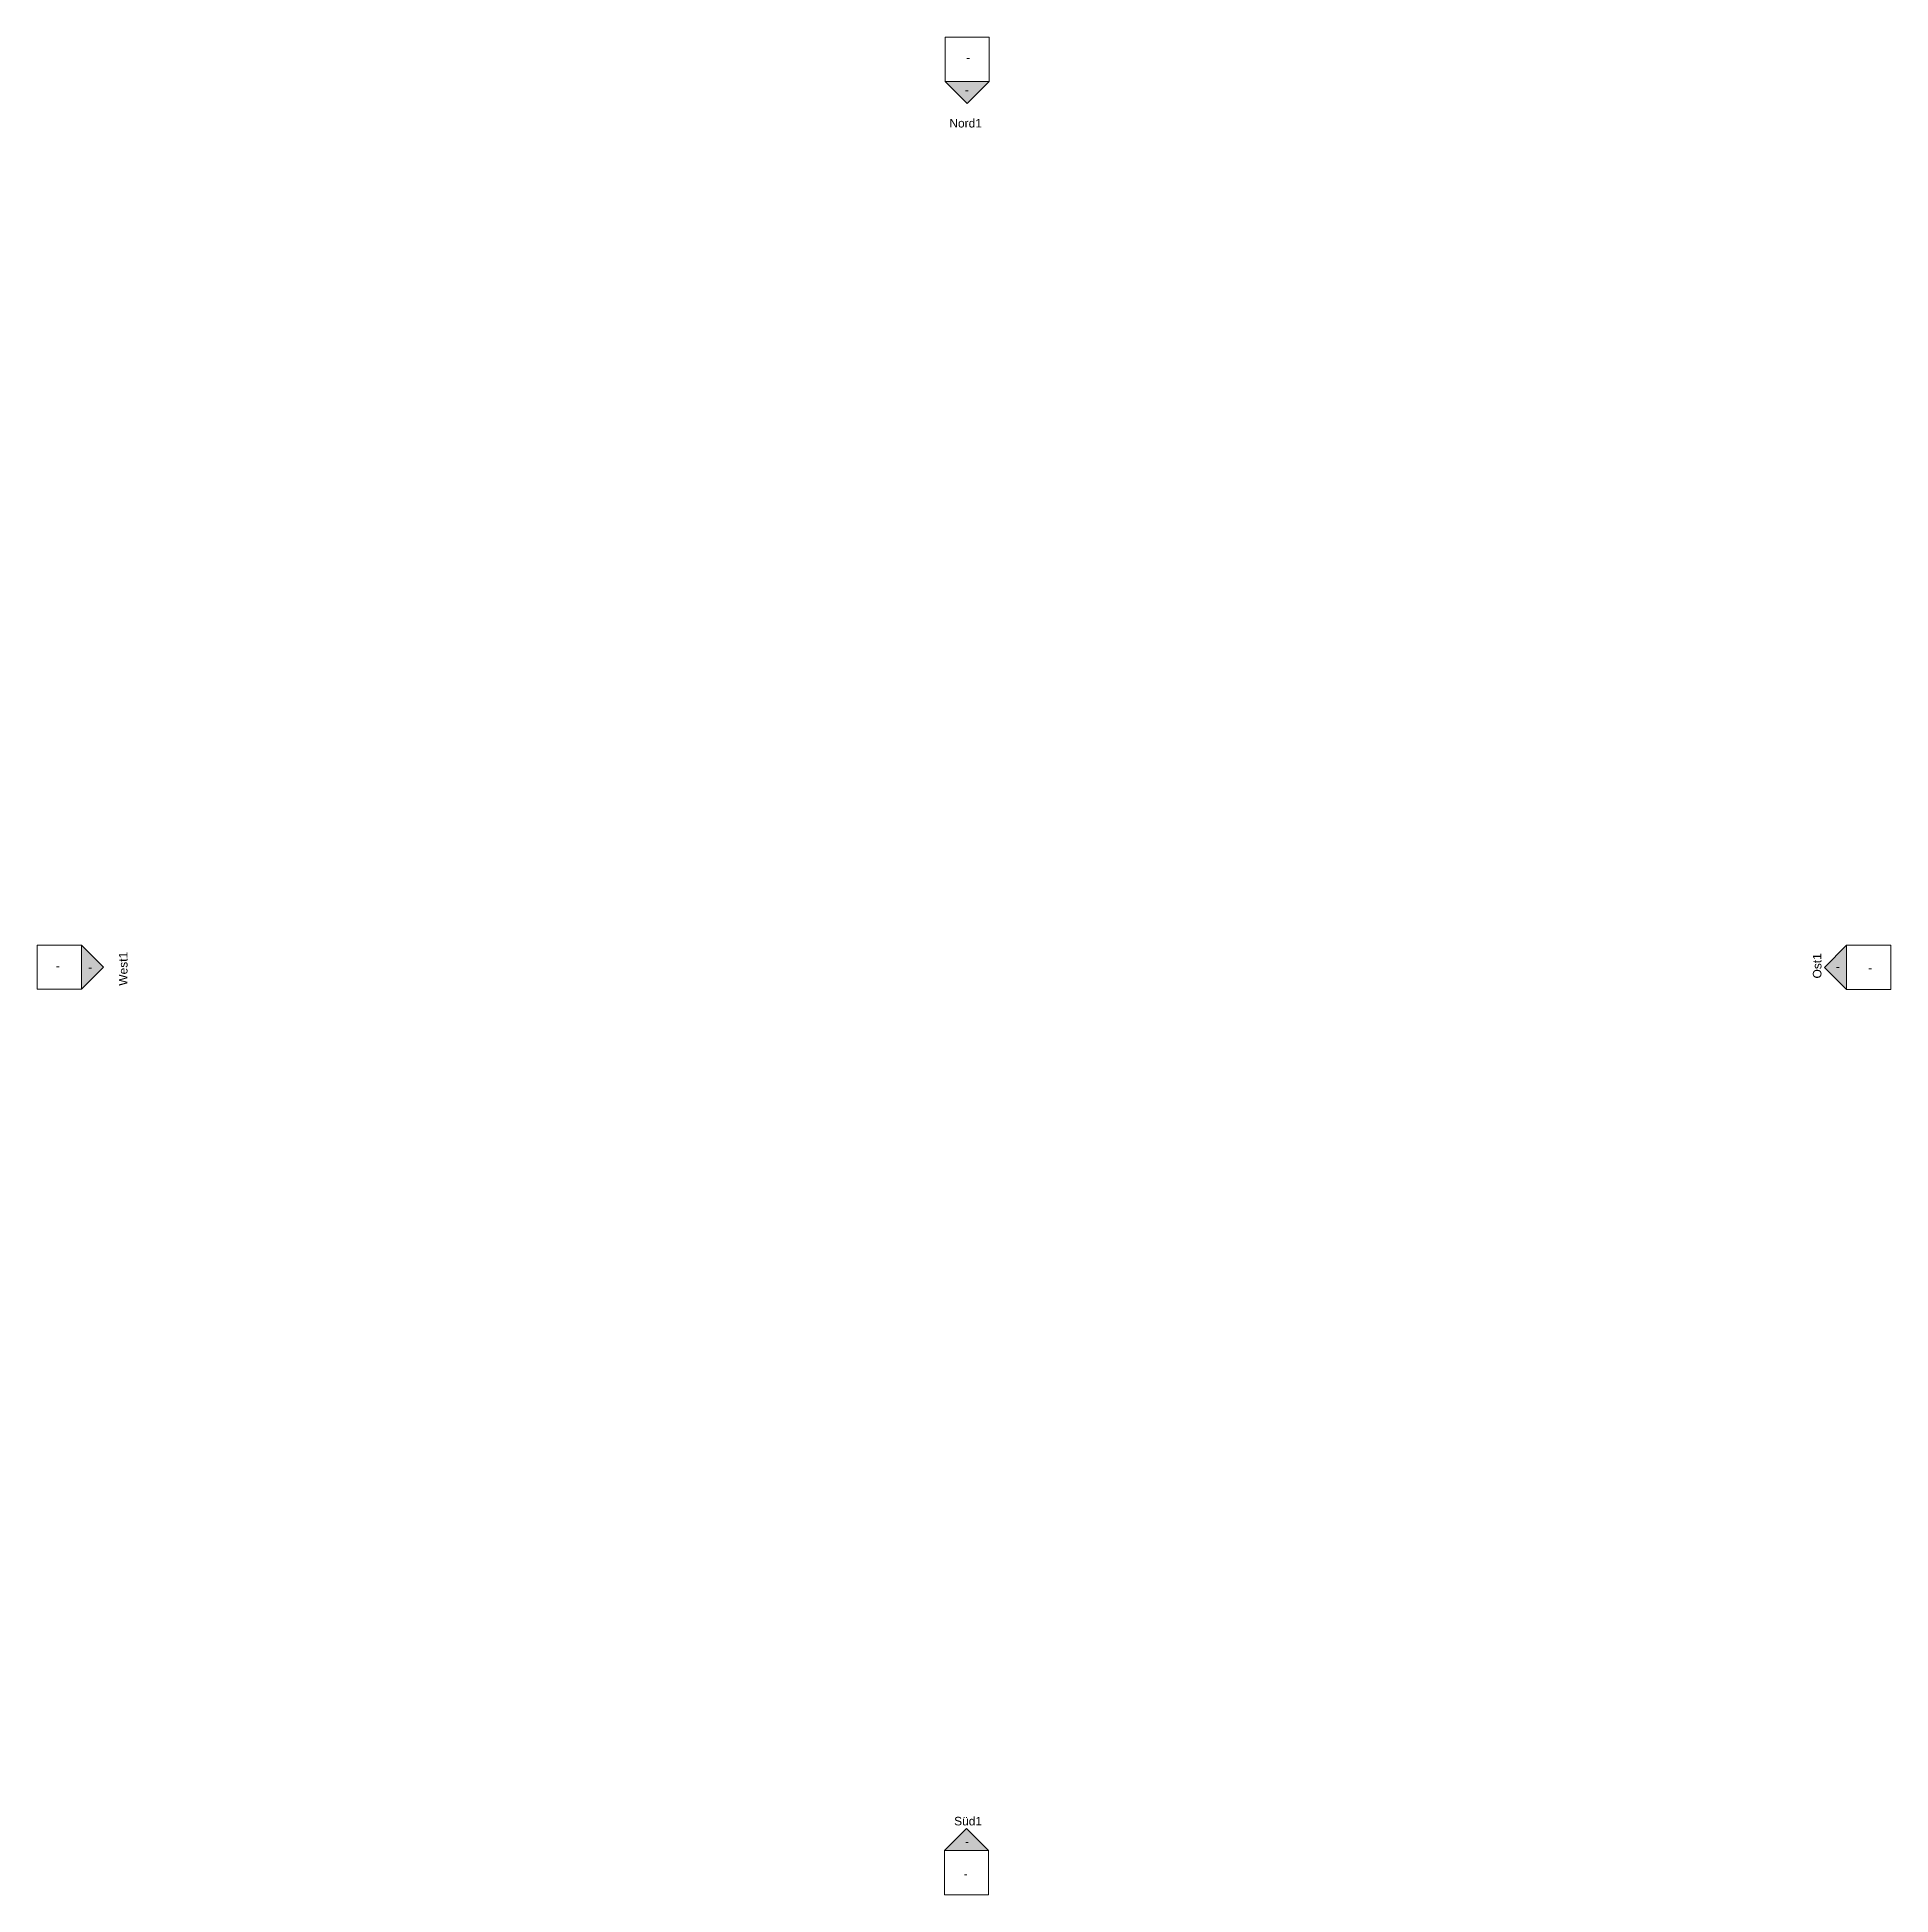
# Model space of a CAD drawing. Header units: millimetres. Extents: x -309577 to 26510, y -302335 to 26695.
# Drawn here: x -26714 to 26510, y -26634 to 26695 of the extents above.
import ezdxf

# ---------------------------------------------------------------- set-up
doc = ezdxf.new("R2010")
doc.units = ezdxf.units.MM
doc.layers.add('A-ANNO-SYMB', color=6, linetype='Continuous', lineweight=9)

# ---------------------------------------------------------------- blocks, each defined once
blk = doc.blocks.new('Ansicht - Gefüllter Pfeil und Ansichtsname-212564-Ebene 2')
at = {"layer": 'A-ANNO-SYMB'}
for p, q in [((-6.35, -6.35), (-6.35, 6.35)), ((-6.35, 6.35), (6.35, 6.35)), ((6.35, 6.35), (6.35, -6.35)), ((6.35, -6.35), (-6.35, -6.35))]:
    blk.add_line(p, q, dxfattribs=at)
blk = doc.blocks.new('Ansicht - Gefüllter Pfeil und Ansichtsname-212290-Ebene 2')
at = {"layer": 'A-ANNO-SYMB'}
blk.add_hatch(color=256, dxfattribs=at).paths.add_polyline_path([(6.35, 0), (-6.35, 0), (0, 6.35)], flags=0)
for p, q in [((0, 6.35), (-6.35, 0)), ((6.35, 0), (0, 6.35)), ((-6.35, 0), (6.35, 0))]:
    blk.add_line(p, q, dxfattribs=at)

msp = doc.modelspace()

# ---------------------------------------------------------------- block references
at = {"layer": 'A-ANNO-SYMB', "xscale": 99.99999999999993, "yscale": 99.99999999999993, "zscale": 99.99999999999993}
for name, p, rotation in [('Ansicht - Gefüllter Pfeil und Ansichtsname-212564-Ebene 2', (-10, 26060), 90.0000000000001), ('Ansicht - Gefüllter Pfeil und Ansichtsname-212290-Ebene 2', (-10, 25425), 180), ('Ansicht - Gefüllter Pfeil und Ansichtsname-212564-Ebene 2', (-26079, -4), 180), ('Ansicht - Gefüllter Pfeil und Ansichtsname-212290-Ebene 2', (-25444, -4), 269.9999999999992), ('Ansicht - Gefüllter Pfeil und Ansichtsname-212290-Ebene 2', (25240, -10), 90), ('Ansicht - Gefüllter Pfeil und Ansichtsname-212564-Ebene 2', (-30, -25999), 269.9999999999997)]:
    msp.add_blockref(name, p, dxfattribs=dict(at, rotation=rotation))
for name, p in [('Ansicht - Gefüllter Pfeil und Ansichtsname-212564-Ebene 2', (25875, -10)), ('Ansicht - Gefüllter Pfeil und Ansichtsname-212290-Ebene 2', (-30, -25364))]:
    msp.add_blockref(name, p, dxfattribs=at)

# ---------------------------------------------------------------- texts
at = {"layer": 'A-ANNO-SYMB', "char_height": 245.88, "attachment_point": 2, "line_spacing_factor": 0.938532}
for s, insert, width in [('\\fArial|b0|i0|c0|p34|;-', (15, 26235), 135), ('\\fArial|b0|i0|c0|p34|;-', (-24, 25307), 135), ('\\fArial|b0|i0|c0|p34|;\\PNord1', (-55, 24732), 1113), ('\\fArial|b0|i0|c0|p34|;-', (-26122, 154), 135), ('\\fArial|b0|i0|c0|p34|;-', (-25194, 115), 135), ('\\fArial|b0|i0|c0|p34|;-', (24990, 136), 135), ('\\fArial|b0|i0|c0|p34|;-', (25917, 97), 135), ('\\fArial|b0|i0|c0|p34|;\\PSüd1', (15, -24010), 957), ('\\fArial|b0|i0|c0|p34|;-', (-16, -24982), 135), ('\\fArial|b0|i0|c0|p34|;-', (-55, -25909), 135)]:
    msp.add_mtext(s, dxfattribs=dict(at, insert=insert, width=width))
at = {"layer": 'A-ANNO-SYMB', "char_height": 245.88, "attachment_point": 2, "rotation": 90, "line_spacing_factor": 0.938532}
for s, insert, width in [('\\fArial|b0|i0|c0|p34|;\\PWest1', (-24751, -49), 1152), ('\\fArial|b0|i0|c0|p34|;\\POst1', (23886, 35), 864)]:
    msp.add_mtext(s, dxfattribs=dict(at, insert=insert, width=width))

doc.saveas('drawing.dxf')
